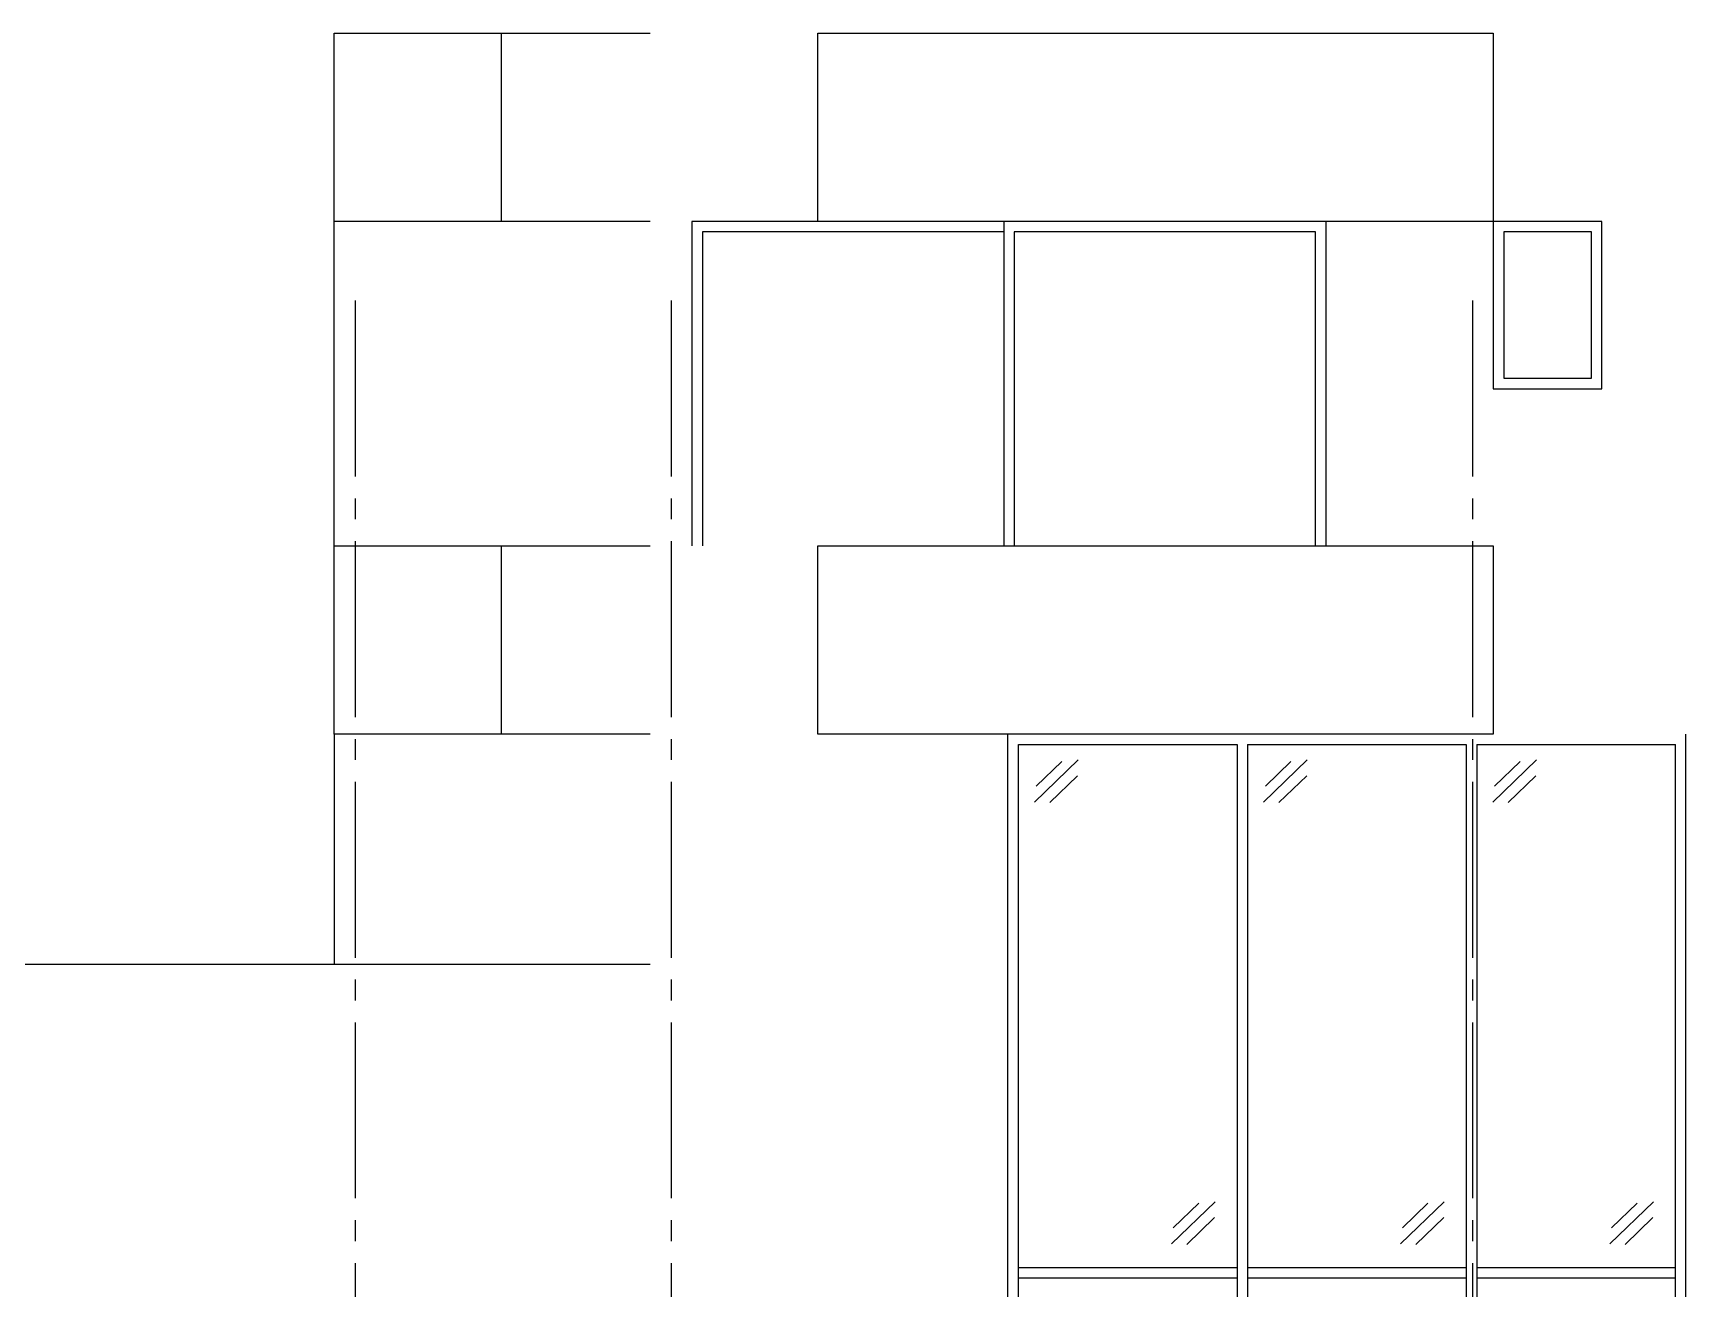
# Model space of a CAD drawing. Header units: millimetres. Extents: x 1217 to 2428, y 234 to 644.
# Drawn here: x 2121.2 to 2129.1, y 379.5 to 385.5 of the extents above; entities that cross this region are included whole.
import ezdxf

# ---------------------------------------------------------------- set-up
doc = ezdxf.new("R2010")
doc.units = ezdxf.units.MM
doc.linetypes.add('ACAD_ISO04W100', pattern=[30, 24, -3, 0, -3])
for name, color, linetype in [('0.1', 251, 'Continuous'), ('0.2', 2, 'Continuous'), ('EJES', 8, 'Continuous'), ('MURO', 5, 'Continuous')]:
    doc.layers.add(name, color=color, linetype=linetype)

msp = doc.modelspace()

# ---------------------------------------------------------------- linework, layer by layer
at = {"layer": '0.1', "ltscale": 3}
msp.add_line((2116.727, 381.051, 0), (2121.3003, 381.051, 0), dxfattribs=at)
at = {"layer": '0.1', "ltscale": 3, "elevation": 0}
for points in [[(2123.439, 384.601), (2122.639, 384.601), (2122.639, 385.501), (2123.439, 385.501)], [(2122.639, 383.051), (2122.639, 384.601)], [(2127.3793, 383.051), (2127.3793, 384.601), (2124.349, 384.601), (2124.349, 383.051)], [(2125.8391, 384.551), (2124.399, 384.551), (2124.399, 383.051)], [(2125.8391, 384.601), (2125.8391, 383.051)], [(2127.3293, 383.051), (2127.3293, 384.551), (2125.8891, 384.551)], [(2125.8891, 384.551), (2125.8891, 383.051)], [(2123.439, 382.151), (2122.639, 382.151), (2122.639, 383.051), (2123.439, 383.051)], [(2122.639, 382.151), (2122.639, 381.051)], [(2125.9091, 382.101), (2126.9543, 382.101)], [(2125.9091, 381.451), (2125.9091, 382.101)], [(2126.9543, 382.101), (2126.9543, 381.451)], [(2127.0043, 382.101), (2128.0494, 382.101)], [(2127.0043, 382.101), (2127.0043, 381.451)], [(2128.0494, 382.101), (2128.0494, 381.451)], [(2128.0994, 382.101), (2129.0494, 382.101)], [(2128.0994, 382.101), (2128.0994, 381.451)], [(2129.0494, 381.451), (2129.0494, 382.101)], [(2125.9857, 381.8257), (2126.1946, 382.0273)], [(2125.9943, 381.9022), (2126.1163, 382.0198)], [(2127.0809, 381.8257), (2127.2898, 382.0273)], [(2127.0894, 381.9022), (2127.2114, 382.0198)], [(2128.176, 381.8257), (2128.3849, 382.0273)], [(2128.1846, 381.9022), (2128.3066, 382.0198)], [(2126.0591, 381.8233), (2126.1918, 381.9513)], [(2127.1542, 381.8233), (2127.287, 381.9513)], [(2128.2494, 381.8233), (2128.3821, 381.9513)], [(2125.9091, 379.601), (2125.9091, 381.601)], [(2126.9543, 381.601), (2126.9543, 379.601)], [(2127.0043, 381.601), (2127.0043, 379.601)], [(2128.0494, 381.601), (2128.0494, 379.601)], [(2128.0994, 381.601), (2128.0994, 379.601)], [(2129.0494, 379.601), (2129.0494, 381.601)], [(2121.3003, 381.051), (2124.1492, 381.051)], [(2126.6405, 379.7145), (2126.8494, 379.916)], [(2126.6491, 379.7909), (2126.7711, 379.9086)], [(2127.7357, 379.7145), (2127.9446, 379.916)], [(2127.7442, 379.7909), (2127.8662, 379.9086)], [(2128.7357, 379.7145), (2128.9446, 379.916)], [(2128.7442, 379.7909), (2128.8662, 379.9086)], [(2126.7139, 379.712), (2126.8466, 379.8401)], [(2127.809, 379.712), (2127.9418, 379.8401)], [(2128.809, 379.712), (2128.9418, 379.8401)], [(2125.9091, 377.421), (2125.9091, 379.671)], [(2126.9543, 379.671), (2126.9543, 377.421)], [(2127.0043, 379.671), (2127.0043, 377.421)], [(2128.0494, 379.671), (2128.0494, 377.421)], [(2126.9543, 379.601), (2125.9091, 379.601)], [(2128.0494, 379.601), (2127.0043, 379.601)], [(2129.0494, 377.421), (2129.0494, 379.601), (2128.0994, 379.601), (2128.0994, 377.421)], [(2129.0494, 379.601), (2128.0994, 379.601)], [(2126.9543, 379.551), (2125.9091, 379.551)], [(2128.0494, 379.551), (2127.0043, 379.551)], [(2129.0494, 379.551), (2128.0994, 379.551)]]:
    msp.add_lwpolyline(points, dxfattribs=at)
for points in [[(2128.698, 384.601), (2128.1789, 384.601), (2128.1789, 383.801), (2128.698, 383.801)], [(2128.648, 384.551), (2128.2289, 384.551), (2128.2289, 383.851), (2128.648, 383.851)]]:
    msp.add_lwpolyline(points, close=True, dxfattribs=at)
at = {"layer": '0.2', "ltscale": 3, "elevation": 0}
for points in [[(2124.1491, 384.601), (2123.439, 384.601), (2123.439, 385.501), (2124.1491, 385.501)], [(2127.3793, 383.051), (2127.3793, 384.601)], [(2124.1491, 382.151), (2123.439, 382.151), (2123.439, 383.051), (2124.1491, 383.051)], [(2125.8591, 377.971), (2125.8591, 382.151)], [(2129.0994, 377.371), (2129.0994, 382.151)]]:
    msp.add_lwpolyline(points, dxfattribs=at)
at = {"layer": 'EJES', "linetype": 'ACAD_ISO04W100', "ltscale": 0.035, "elevation": 0}
for points in [[(2122.7392, 384.2224), (2122.7392, 373.9818)], [(2122.7392, 384.2224), (2122.7392, 373.9818)], [(2124.2492, 384.2224), (2124.2492, 373.9818)], [(2124.2492, 384.2224), (2124.2492, 373.9818)], [(2128.0795, 384.2224), (2128.0795, 373.9818)], [(2128.0795, 384.2224), (2128.0795, 373.9818)]]:
    msp.add_lwpolyline(points, dxfattribs=at)
at = {"layer": 'MURO', "ltscale": 3, "elevation": 0}
for points in [[(2124.951, 385.501), (2128.1789, 385.501), (2128.1789, 384.601), (2124.951, 384.601)], [(2124.951, 383.051), (2128.1789, 383.051), (2128.1789, 382.151), (2124.951, 382.151)]]:
    msp.add_lwpolyline(points, close=True, dxfattribs=at)

doc.saveas('drawing.dxf')
